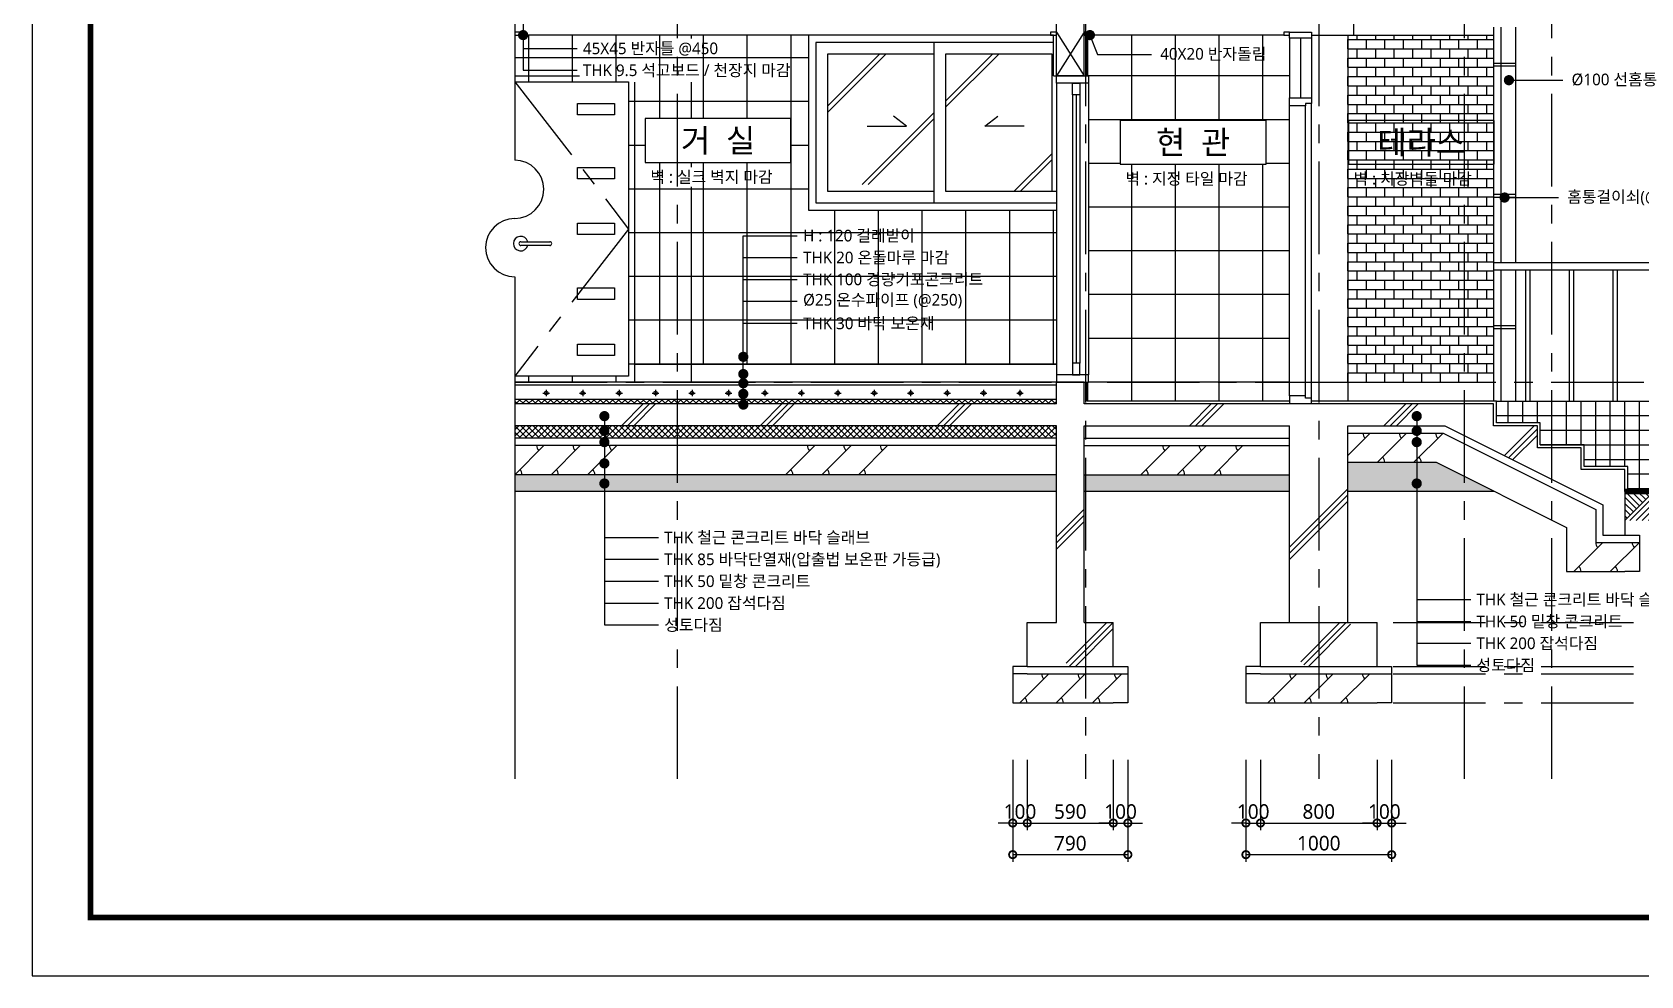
# Model space of a CAD drawing. Header units: millimetres. Extents: x 65625 to 116742, y 6002 to 65128.
# Drawn here: x 65625 to 76661, y 6874 to 13346 of the extents above; entities that cross this region are included whole.
import ezdxf
from ezdxf.enums import TextEntityAlignment as Align

# ---------------------------------------------------------------- set-up
doc = ezdxf.new("R2010")
doc.units = ezdxf.units.MM
doc.header["$LTSCALE"] = 20
doc.linetypes.add('CENTER', pattern=[50.8, 31.75, -6.35, 6.35, -6.35])
for name, color, linetype in [('1-CEN', 1, 'CENTER'), ('2-CON', 2, 'Continuous'), ('3-ETC', 3, 'Continuous'), ('4-WINDOW', 4, 'Continuous'), ('5-FIN', 5, 'Continuous'), ('6-TEXT', 7, 'Continuous')]:
    doc.layers.add(name, color=color, linetype=linetype)
doc.styles.get("Standard").update_dxf_attribs({"font": 'l_10646.ttf'})
doc.dimstyles.new('단면상세도', dxfattribs={"dimscale": 40, "dimtxt": 2.5, "dimasz": 2.5, "dimexe": 1.25, "dimexo": 0.625, "dimtad": 1, "dimtxsty": 'Standard', "dimblk": 'DOTSMALL', "dimcen": 2.5, "dimadec": 0, "dimazin": 0, "dimtfac": 1, "dimtix": 1, "dimtmove": 0, "dimatfit": 3, "dimfxl": 1, "dimarcsym": 0})
pattern_1 = [(45, (-21397.936, 4246.55), (-21.213203, 21.213203), []), (135, (-21397.936, 4246.55), (-21.213203, -21.213203), [])]

# ---------------------------------------------------------------- blocks, each defined once
blk = doc.blocks.new('_DotSmall')
at = {"color": 0, "linetype": 'ByBlock', "const_width": 0.5}
blk.add_lwpolyline([(-0.0625, 0, 1), (0.0625, 0, 1)], format="xyb", close=True, dxfattribs=at)
blk = doc.blocks.new('*D20')
at = {"layer": '6-TEXT', "color": 0, "lineweight": -2, "transparency": 16777216}
for p, q in [((72352, 8356), (72352, 7872)), ((72452, 8356), (72452, 7872)), ((72352, 7922), (72252, 7922)), ((72352, 7922), (72452, 7922)), ((72452, 7922), (72552, 7922))]:
    blk.add_line(p, q, dxfattribs=at)
at = {"layer": 'Defpoints', "color": 0, "transparency": 16777216}
for p in [(72352, 8381), (72452, 8381), (72452, 7922)]:
    blk.add_point(p, dxfattribs=at)
at = {"layer": '6-TEXT', "color": 0, "lineweight": -2, "transparency": 16777216, "xscale": 100, "yscale": 100, "zscale": 100}
blk.add_blockref('_DotSmall', (72352, 7922), dxfattribs=at)
at = {"layer": '6-TEXT', "color": 0, "lineweight": -2, "transparency": 16777216, "xscale": 100, "yscale": 100, "zscale": 100, "rotation": 180}
blk.add_blockref('_DotSmall', (72452, 7922), dxfattribs=at)
at = {"layer": '6-TEXT', "color": 0, "transparency": 16777216, "insert": (72402, 8000), "char_height": 100, "attachment_point": 5}
blk.add_mtext('100', dxfattribs=at)
blk = doc.blocks.new('*D21')
at = {"layer": '6-TEXT', "color": 0, "lineweight": -2, "transparency": 16777216}
for p, q in [((72452, 8356), (72452, 7872)), ((73042, 8356), (73042, 7872)), ((72452, 7922), (73042, 7922))]:
    blk.add_line(p, q, dxfattribs=at)
at = {"layer": 'Defpoints', "color": 0, "transparency": 16777216}
for p in [(72452, 8381), (73042, 8381), (73042, 7922)]:
    blk.add_point(p, dxfattribs=at)
at = {"layer": '6-TEXT', "color": 0, "lineweight": -2, "transparency": 16777216, "xscale": 100, "yscale": 100, "zscale": 100, "rotation": 180}
blk.add_blockref('_DotSmall', (72452, 7922), dxfattribs=at)
at = {"layer": '6-TEXT', "color": 0, "lineweight": -2, "transparency": 16777216, "xscale": 100, "yscale": 100, "zscale": 100}
blk.add_blockref('_DotSmall', (73042, 7922), dxfattribs=at)
at = {"layer": '6-TEXT', "color": 0, "transparency": 16777216, "insert": (72747, 8000), "char_height": 100, "attachment_point": 5}
blk.add_mtext('590', dxfattribs=at)
blk = doc.blocks.new('*D22')
at = {"layer": '6-TEXT', "color": 0, "lineweight": -2, "transparency": 16777216}
for p, q in [((73042, 8356), (73042, 7872)), ((73142, 8356), (73142, 7872)), ((73042, 7922), (72942, 7922)), ((73042, 7922), (73142, 7922)), ((73142, 7922), (73242, 7922))]:
    blk.add_line(p, q, dxfattribs=at)
at = {"layer": 'Defpoints', "color": 0, "transparency": 16777216}
for p in [(73042, 8381), (73142, 8381), (73142, 7922)]:
    blk.add_point(p, dxfattribs=at)
at = {"layer": '6-TEXT', "color": 0, "lineweight": -2, "transparency": 16777216, "xscale": 100, "yscale": 100, "zscale": 100}
blk.add_blockref('_DotSmall', (73042, 7922), dxfattribs=at)
at = {"layer": '6-TEXT', "color": 0, "lineweight": -2, "transparency": 16777216, "xscale": 100, "yscale": 100, "zscale": 100, "rotation": 180}
blk.add_blockref('_DotSmall', (73142, 7922), dxfattribs=at)
at = {"layer": '6-TEXT', "color": 0, "transparency": 16777216, "insert": (73092, 8000), "char_height": 100, "attachment_point": 5}
blk.add_mtext('100', dxfattribs=at)
blk = doc.blocks.new('*D24')
at = {"layer": '6-TEXT', "color": 0, "lineweight": -2, "transparency": 16777216}
for p, q in [((73952, 8356), (73952, 7872)), ((74052, 8356), (74052, 7872)), ((73952, 7922), (73852, 7922)), ((73952, 7922), (74052, 7922)), ((74052, 7922), (74152, 7922))]:
    blk.add_line(p, q, dxfattribs=at)
at = {"layer": 'Defpoints', "color": 0, "transparency": 16777216}
for p in [(73952, 8381), (74052, 8381), (74052, 7922)]:
    blk.add_point(p, dxfattribs=at)
at = {"layer": '6-TEXT', "color": 0, "lineweight": -2, "transparency": 16777216, "xscale": 100, "yscale": 100, "zscale": 100}
blk.add_blockref('_DotSmall', (73952, 7922), dxfattribs=at)
at = {"layer": '6-TEXT', "color": 0, "lineweight": -2, "transparency": 16777216, "xscale": 100, "yscale": 100, "zscale": 100, "rotation": 180}
blk.add_blockref('_DotSmall', (74052, 7922), dxfattribs=at)
at = {"layer": '6-TEXT', "color": 0, "transparency": 16777216, "insert": (74002, 8000), "char_height": 100, "attachment_point": 5}
blk.add_mtext('100', dxfattribs=at)
blk = doc.blocks.new('*D25')
at = {"layer": '6-TEXT', "color": 0, "lineweight": -2, "transparency": 16777216}
for p, q in [((74052, 8356), (74052, 7872)), ((74852, 8356), (74852, 7872)), ((74052, 7922), (74852, 7922))]:
    blk.add_line(p, q, dxfattribs=at)
at = {"layer": 'Defpoints', "color": 0, "transparency": 16777216}
for p in [(74052, 8381), (74852, 8381), (74852, 7922)]:
    blk.add_point(p, dxfattribs=at)
at = {"layer": '6-TEXT', "color": 0, "lineweight": -2, "transparency": 16777216, "xscale": 100, "yscale": 100, "zscale": 100, "rotation": 180}
blk.add_blockref('_DotSmall', (74052, 7922), dxfattribs=at)
at = {"layer": '6-TEXT', "color": 0, "lineweight": -2, "transparency": 16777216, "xscale": 100, "yscale": 100, "zscale": 100}
blk.add_blockref('_DotSmall', (74852, 7922), dxfattribs=at)
at = {"layer": '6-TEXT', "color": 0, "transparency": 16777216, "insert": (74452, 8000), "char_height": 100, "attachment_point": 5}
blk.add_mtext('800', dxfattribs=at)
blk = doc.blocks.new('*D26')
at = {"layer": '6-TEXT', "color": 0, "lineweight": -2, "transparency": 16777216}
for p, q in [((74852, 8356), (74852, 7872)), ((74952, 8356), (74952, 7872)), ((74852, 7922), (74752, 7922)), ((74852, 7922), (74952, 7922)), ((74952, 7922), (75052, 7922))]:
    blk.add_line(p, q, dxfattribs=at)
at = {"layer": 'Defpoints', "color": 0, "transparency": 16777216}
for p in [(74852, 8381), (74952, 8381), (74952, 7922)]:
    blk.add_point(p, dxfattribs=at)
at = {"layer": '6-TEXT', "color": 0, "lineweight": -2, "transparency": 16777216, "xscale": 100, "yscale": 100, "zscale": 100}
blk.add_blockref('_DotSmall', (74852, 7922), dxfattribs=at)
at = {"layer": '6-TEXT', "color": 0, "lineweight": -2, "transparency": 16777216, "xscale": 100, "yscale": 100, "zscale": 100, "rotation": 180}
blk.add_blockref('_DotSmall', (74952, 7922), dxfattribs=at)
at = {"layer": '6-TEXT', "color": 0, "transparency": 16777216, "insert": (74902, 8000), "char_height": 100, "attachment_point": 5}
blk.add_mtext('100', dxfattribs=at)
blk = doc.blocks.new('*D27')
at = {"layer": '6-TEXT', "color": 0, "lineweight": -2, "transparency": 16777216}
for p, q in [((72352, 8356), (72352, 7655)), ((73142, 8356), (73142, 7655)), ((72352, 7705), (73142, 7705))]:
    blk.add_line(p, q, dxfattribs=at)
at = {"layer": 'Defpoints', "color": 0, "transparency": 16777216}
for p in [(72352, 8381), (73142, 8381), (73142, 7705)]:
    blk.add_point(p, dxfattribs=at)
at = {"layer": '6-TEXT', "color": 0, "lineweight": -2, "transparency": 16777216, "xscale": 100, "yscale": 100, "zscale": 100, "rotation": 180}
blk.add_blockref('_DotSmall', (72352, 7705), dxfattribs=at)
at = {"layer": '6-TEXT', "color": 0, "lineweight": -2, "transparency": 16777216, "xscale": 100, "yscale": 100, "zscale": 100}
blk.add_blockref('_DotSmall', (73142, 7705), dxfattribs=at)
at = {"layer": '6-TEXT', "color": 0, "transparency": 16777216, "insert": (72747, 7783), "char_height": 100, "attachment_point": 5}
blk.add_mtext('790', dxfattribs=at)
blk = doc.blocks.new('*D29')
at = {"layer": '6-TEXT', "color": 0, "lineweight": -2, "transparency": 16777216}
for p, q in [((73952, 8356), (73952, 7655)), ((74952, 8356), (74952, 7655)), ((73952, 7705), (74952, 7705))]:
    blk.add_line(p, q, dxfattribs=at)
at = {"layer": 'Defpoints', "color": 0, "transparency": 16777216}
for p in [(73952, 8381), (74952, 8381), (74952, 7705)]:
    blk.add_point(p, dxfattribs=at)
at = {"layer": '6-TEXT', "color": 0, "lineweight": -2, "transparency": 16777216, "xscale": 100, "yscale": 100, "zscale": 100, "rotation": 180}
blk.add_blockref('_DotSmall', (73952, 7705), dxfattribs=at)
at = {"layer": '6-TEXT', "color": 0, "lineweight": -2, "transparency": 16777216, "xscale": 100, "yscale": 100, "zscale": 100}
blk.add_blockref('_DotSmall', (74952, 7705), dxfattribs=at)
at = {"layer": '6-TEXT', "color": 0, "transparency": 16777216, "insert": (74452, 7783), "char_height": 100, "attachment_point": 5}
blk.add_mtext('1000', dxfattribs=at)

msp = doc.modelspace()

# ---------------------------------------------------------------- hatches: boundary and pattern name
at = {"layer": '5-FIN'}
h = msp.add_hatch(dxfattribs=at)
h.set_pattern_fill('_USER', color=256, scale=300, double=1, pattern_type=0)
h.set_pattern_definition([(0, (72630.94, 11071.95), (0, 300), []), (90, (72630.94, 11071.95), (-300, 2e-14), [])])
h.paths.add_polyline_path([(72651.771, 11066.121), (72651.771, 12126.121), (70951.771, 12126.121), (70951.771, 13326.121), (69010.494, 13326.121, -1), (68975.494, 13326.121), (68975.217, 13326.121), (68935.217, 13326.121), (68935.217, 13006.121), (69716.771, 13006.121), (69716.771, 10986.121), (68935.217, 10986.121), (68935.217, 10946.121), (69756.771, 10946.121), (69756.771, 11066.121), (70503.469, 11066.121), (70503.469, 11102.041, -0.414213562), (70485.969, 11119.541, -1), (70520.969, 11119.541, -0.414213562), (70503.469, 11102.041), (70503.469, 11066.121)])
h.paths.add_polyline_path([(70830.754, 12453.013), (69830.754, 12453.013), (69830.754, 12753.013), (70830.754, 12753.013)], flags=16)
h.paths.add_polyline_path([(69843.197, 12285.228), (70838.494, 12285.228), (70838.494, 12420.958), (69843.197, 12420.958)], flags=24)
h.paths.add_polyline_path([(69994.051, 12466.743), (70667.457, 12466.743), (70667.457, 12738.203), (69994.051, 12738.203)], flags=8)
h.paths.add_polyline_path([(69378, 13003.877), (71056.648, 13003.877), (71056.648, 13155.336), (69378, 13155.336)], flags=25)
h.paths.add_polyline_path([(69380.621, 13166.985), (70482.351, 13166.985), (70482.351, 13302.715), (69380.621, 13302.715)], flags=24)
h.paths.add_polyline_path([(70891.097, 11882.745), (71810.61, 11882.745), (71810.61, 12018.475), (70891.097, 12018.475)], flags=24)
h.paths.add_polyline_path([(70891.069, 11732.394), (72069.286, 11732.394), (72069.286, 11868.286), (70891.069, 11868.286)], flags=24)
h.paths.add_polyline_path([(70891.042, 11582.475), (72325.691, 11582.475), (72325.691, 11718.529), (70891.042, 11718.529)], flags=24)
h.paths.add_polyline_path([(70888.38, 11429.434), (72187.705, 11429.434), (72187.705, 11581.461), (70888.38, 11581.461)], flags=24)
h.paths.add_polyline_path([(70891.097, 11281.015), (71958.556, 11281.015), (71958.556, 11416.745), (70891.097, 11416.745)], flags=24)
h = msp.add_hatch(dxfattribs=at)
h.set_pattern_fill('_USER', color=256, scale=300, double=1, pattern_type=0)
h.set_pattern_definition([(0, (72868.13, 10948.1), (0, 300), []), (90, (72868.13, 10948.1), (-300, 2e-14), [])])
h.paths.add_polyline_path([(74251.771, 12841.121), (74251.771, 12896.121), (74251.771, 13306.121), (74251.771, 13326.121), (74211.771, 13326.121), (72899.271, 13326.121, -1), (72864.271, 13326.121), (72861.771, 13046.121), (72871.771, 13046.121), (72871.771, 12996.121), (72871.771, 10996.121), (72871.771, 10946.121), (72861.771, 10946.121), (72861.771, 10816.121), (74251.771, 10816.121), (74251.771, 10851.121)])
h.paths.add_polyline_path([(73089.932, 12440.599), (73089.932, 12740.599), (74089.932, 12740.599), (74089.932, 12440.599)], flags=16)
h.paths.add_polyline_path([(73102.321, 12272.543), (74097.726, 12272.543), (74097.726, 12408.597), (73102.321, 12408.597)], flags=24)
h.paths.add_polyline_path([(73254.526, 12460.815), (73925.337, 12460.815), (73925.337, 12724.491), (73254.526, 12724.491)], flags=8)
h.paths.add_polyline_path([(73341.227, 13129.521), (74213.605, 13129.521), (74213.605, 13265.251), (73341.227, 13265.251)], flags=24)
h = msp.add_hatch(dxfattribs=at)
h.set_pattern_fill('BRICK', color=256, scale=10, double=1)
h.set_pattern_definition([(0, (74651.77, 10946.12), (0, 63.5), []), (90, (74651.77, 10946.12), (-127, 8e-15), [63.5, -63.5]), (90, (74715.27, 10946.12), (-127, 8e-15), [-63.5, 63.5])])
h.paths.add_polyline_path([(75651.771, 12440.599), (75451.771, 12440.599), (75451.771, 10946.121), (75651.771, 10946.121)])
h.paths.add_polyline_path([(75451.771, 12440.599), (74651.771, 12440.599), (74651.771, 10946.121), (75451.771, 10946.121)])
h.paths.add_polyline_path([(75451.771, 12740.599), (75654.855, 12740.599), (75654.855, 12440.599), (74651.771, 12440.599), (74651.771, 13326.121), (74691.771, 13326.121), (75451.771, 13326.121)])
h.paths.add_polyline_path([(75651.771, 13326.121), (75451.771, 13326.121), (75451.771, 12740.599), (75651.771, 12740.599)])
h.paths.add_polyline_path([(74667.244, 12272.543), (75627.622, 12272.543), (75627.622, 12408.597), (74667.244, 12408.597)], flags=9)
h.paths.add_polyline_path([(74777.503, 12454.329), (75532.206, 12454.329), (75532.206, 12725.788), (74777.503, 12725.788)], flags=24)
h = msp.add_hatch(dxfattribs=at)
h.set_pattern_fill('_USER', color=256, scale=30, angle=45, double=1, pattern_type=0)
h.set_pattern_definition(pattern_1)
h.paths.add_polyline_path([(72651.771, 10826.121), (70503.469, 10826.121), (70503.469, 10809.378, -0.355659339), (70521.153, 10796.121), (72651.771, 10796.121)])
h.paths.add_polyline_path([(70503.469, 10809.378), (70503.469, 10826.121), (68935.217, 10826.121), (68935.217, 10796.121), (70487.19, 10796.121, -0.333215823)])
h = msp.add_hatch(dxfattribs=at)
h.set_pattern_fill('_USER', color=256, scale=100, double=1, pattern_type=0)
h.set_pattern_definition([(0, (77151.77, 10816.12), (0, 100), []), (90, (77151.77, 10816.12), (-100, 6e-15), [])])
h.paths.add_polyline_path([(76571.771, 10366.121), (76571.771, 10196.121), (77151.771, 10196.121), (77151.771, 10687.637), (76986.226, 10687.637, -1), (76951.226, 10687.637, -1), (76986.226, 10687.637), (77151.771, 10687.637), (77151.771, 10816.121), (75671.771, 10816.121), (75671.771, 10666.121), (75971.771, 10666.121), (75971.771, 10516.121), (76271.771, 10516.121), (76271.771, 10366.121)])
h = msp.add_hatch(dxfattribs=at)
h.set_pattern_fill('_USER', color=256, scale=30, angle=45, double=1, pattern_type=0)
h.set_pattern_definition(pattern_1)
h.paths.add_polyline_path([(69550.538, 10629.109), (69550.538, 10646.121), (68935.217, 10646.121), (68935.217, 10561.121), (69550.538, 10561.121), (69550.538, 10594.109, -0.414213562), (69533.038, 10611.609, -0.414213562)])
h.paths.add_polyline_path([(72651.771, 10646.121), (69550.538, 10646.121), (69550.538, 10629.109, -0.414213562), (69568.038, 10611.609, -0.414213562), (69550.538, 10594.109), (69550.538, 10561.121), (72651.771, 10561.121)])
h = msp.add_hatch(dxfattribs=at)
h.set_pattern_fill('_USER', color=256, scale=30, angle=45, pattern_type=0)
h.set_pattern_definition([(45, (-21397.936, 4246.55), (-21.213203, 21.213203), [])])
h.paths.add_polyline_path([(76951.771, 9996.121), (76751.771, 10196.121), (76551.771, 9996.121)])
h.paths.add_polyline_path([(77351.771, 9996.121), (77151.771, 10196.121), (76951.771, 9996.121)])
h.paths.add_polyline_path([(77751.771, 9996.121), (77551.771, 10196.121), (77351.771, 9996.121)])
h.paths.add_polyline_path([(78151.771, 9996.121), (77951.771, 10196.121), (77751.771, 9996.121)])
h.paths.add_polyline_path([(78447.686, 9996.121), (78447.686, 10196.121), (78351.771, 10196.121), (78151.771, 9996.121)])
h = msp.add_hatch(dxfattribs=at)
h.set_pattern_fill('_USER', color=256, scale=30, angle=135, pattern_type=0)
h.set_pattern_definition([(135, (-21397.936, 4246.55), (-21.213203, -21.213203), [])])
h.paths.add_polyline_path([(76751.771, 10196.121), (76551.771, 10196.121), (76551.771, 9996.121)])
h.paths.add_polyline_path([(77151.771, 10196.121), (76751.771, 10196.121), (76951.771, 9996.121)])
h.paths.add_polyline_path([(77351.771, 9996.121), (77551.771, 10196.121), (77151.771, 10196.121)])
h.paths.add_polyline_path([(77951.771, 10196.121), (77551.771, 10196.121), (77751.771, 9996.121)])
h.paths.add_polyline_path([(78351.771, 10196.121), (77951.771, 10196.121), (78151.771, 9996.121)])
at = {"layer": '6-TEXT'}
h = msp.add_hatch(dxfattribs=at)
h.set_pattern_fill('CLAY', color=5, scale=10)
h.set_pattern_definition([(0, (-21397.936, 4246.55), (0, 47.625), []), (0, (-21397.936, 4254.487), (0, 47.625), []), (0, (-21397.936, 4262.424), (0, 47.625), []), (0, (-21397.936, 4278.3), (0, 47.625), [47.625, -31.75])])
h.paths.add_polyline_path([(69533.038, 10250.726, -0.414213562), (69550.538, 10268.226), (69550.538, 10311.121), (68935.217, 10311.121), (68935.217, 10196.121), (69550.538, 10196.121), (69550.538, 10233.226, -0.414213562)])
h.paths.add_polyline_path([(72651.771, 10311.121), (69550.538, 10311.121), (69550.538, 10268.226, -0.414213562), (69568.038, 10250.726, -0.414213562), (69550.538, 10233.226), (69550.538, 10196.121), (72651.771, 10196.121)])
h.paths.add_polyline_path([(74251.771, 10311.121), (72841.771, 10311.121), (72841.771, 10196.121), (74251.771, 10196.121)])
h.paths.add_polyline_path([(75257.344, 10396.121), (74651.771, 10396.121), (74651.771, 10196.121), (75657.344, 10196.121)])

# ---------------------------------------------------------------- linework, layer by layer
msp.add_lwpolyline([(65624.544, 6873.894), (82424.544, 6873.894), (82424.544, 18753.894), (65624.544, 18753.894)], close=True)
at = {"const_width": 40}
msp.add_lwpolyline([(66024.544, 7273.894), (82024.544, 7273.894), (82024.544, 18353.894), (66024.544, 18353.894)], close=True, dxfattribs=at)
at = {"layer": '1-CEN'}
for p, q in [((70051.771, 8224.148), (70051.771, 17538.067)), ((72851.771, 17538.067), (72851.771, 8224.148)), ((74451.771, 17538.067), (74451.771, 8224.148)), ((75451.771, 8224.148), (75451.771, 17538.067)), ((76051.771, 8224.148), (76051.771, 17538.067)), ((68935.217, 13006.121), (69716.771, 11996.121)), ((69716.771, 11996.121), (68935.217, 10986.121)), ((68935.217, 10946.121), (78554.062, 10946.121)), ((74961.196, 9296.121), (78554.062, 9296.121)), ((74961.196, 8996.121), (78554.062, 8996.121)), ((74961.196, 8946.121), (78554.062, 8946.121)), ((74961.196, 8746.121), (78554.062, 8746.121))]:
    msp.add_line(p, q, dxfattribs=at)
at = {"layer": '2-CON'}
for p, q in [((68935.217, 17538.067), (68935.217, 12468.314)), ((72651.771, 13046.121), (72651.771, 14158.072)), ((72841.771, 13046.121), (72841.771, 14158.072)), ((68935.217, 11668.314), (68935.217, 8224.148)), ((72651.771, 10946.121), (72841.771, 10946.121)), ((72651.771, 10796.121), (72651.771, 10946.121)), ((72841.771, 10796.121), (72841.771, 10946.121)), ((72651.771, 10796.121), (68935.217, 10796.121)), ((75651.771, 10796.121), (72841.771, 10796.121)), ((75651.771, 10646.121), (75651.771, 10796.121)), ((72651.771, 10646.121), (68935.217, 10646.121)), ((72651.771, 9296.121), (72651.771, 10646.121)), ((72841.771, 9296.121), (72841.771, 10646.121)), ((72841.771, 10646.121), (74251.771, 10646.121)), ((74251.771, 9296.121), (74251.771, 10646.121)), ((74651.771, 9296.121), (74651.771, 10646.121)), ((74651.771, 10646.121), (75316.361, 10646.121)), ((75316.361, 10646.121), (76401.771, 10103.416)), ((75951.771, 10646.121), (75651.771, 10646.121)), ((75951.771, 10496.121), (75951.771, 10646.121)), ((76251.771, 10496.121), (75951.771, 10496.121)), ((76251.771, 10346.121), (76251.771, 10496.121)), ((76551.771, 10346.121), (76251.771, 10346.121)), ((76551.771, 10196.121), (76551.771, 10346.121)), ((76551.771, 10196.121), (78554.062, 10196.121)), ((76551.771, 10196.121), (76551.771, 9896.121)), ((76401.771, 10103.416), (76401.771, 9896.121)), ((76401.771, 9896.121), (76551.771, 9896.121)), ((72451.771, 9296.121), (72651.771, 9296.121)), ((72451.771, 8996.121), (72451.771, 9296.121)), ((72841.771, 9296.121), (73041.771, 9296.121)), ((73041.771, 8996.121), (73041.771, 9296.121)), ((74051.771, 8996.121), (74051.771, 9296.121)), ((74051.771, 9296.121), (74851.771, 9296.121)), ((74851.771, 8996.121), (74851.771, 9296.121)), ((72451.771, 8996.121), (73041.771, 8996.121)), ((74051.771, 8996.121), (74851.771, 8996.121))]:
    msp.add_line(p, q, dxfattribs=at)
at = {"layer": '2-CON', "linetype": 'Continuous'}
for p, q in [((72651.771, 13346.121), (72841.771, 13046.121)), ((72841.771, 13346.121), (72651.771, 13046.121)), ((72841.771, 13046.121), (72651.771, 13046.121))]:
    msp.add_line(p, q, dxfattribs=at)
at = {"layer": '2-CON', "const_width": 40}
msp.add_lwpolyline([(76551.771, 10196.121), (78554.062, 10196.121)], dxfattribs=at)
at = {"layer": '2-CON'}
msp.add_lwpolyline([(76551.771, 9996.121), (76751.771, 10196.121), (76951.771, 9996.121), (77151.771, 10196.121), (77351.771, 9996.121), (77551.771, 10196.121), (77751.771, 9996.121), (77951.771, 10196.121), (78151.771, 9996.121), (78351.771, 10196.121)], dxfattribs=at)
at = {"layer": '3-ETC'}
for p, q in [((75701.771, 13380.157), (75701.771, 11766.121)), ((75801.771, 13380.157), (75801.771, 11766.121)), ((75801.771, 13131.898), (75651.771, 13131.898)), ((75801.771, 13111.898), (75651.771, 13111.898)), ((75801.771, 12231.898), (75651.771, 12231.898)), ((75801.771, 12211.898), (75651.771, 12211.898)), ((75651.771, 11766.121), (77151.771, 11766.121)), ((75651.771, 11716.121), (77151.771, 11716.121)), ((75701.771, 11716.121), (75701.771, 10816.121)), ((75801.771, 11716.121), (75801.771, 10816.121)), ((75871.771, 10816.121), (75871.771, 11716.121)), ((75901.771, 10816.121), (75901.771, 11716.121)), ((76171.771, 10816.121), (76171.771, 11716.121)), ((76201.771, 10816.121), (76201.771, 11716.121)), ((76471.771, 10816.121), (76471.771, 11716.121)), ((76501.771, 10816.121), (76501.771, 11716.121)), ((75801.771, 11331.898), (75651.771, 11331.898)), ((75801.771, 11311.898), (75651.771, 11311.898)), ((72651.771, 11066.121), (69756.771, 11066.121)), ((72651.771, 10946.121), (68935.217, 10946.121)), ((72841.771, 10946.121), (68935.217, 10946.121)), ((72651.771, 10926.121), (68935.217, 10926.121)), ((72651.771, 10826.121), (68935.217, 10826.121)), ((69129.271, 10871.121), (69174.271, 10871.121)), ((69151.771, 10893.621), (69151.771, 10848.621)), ((69379.271, 10871.121), (69424.271, 10871.121)), ((69401.771, 10893.621), (69401.771, 10848.621)), ((69629.271, 10871.121), (69674.271, 10871.121)), ((69651.771, 10893.621), (69651.771, 10848.621)), ((69879.271, 10871.121), (69924.271, 10871.121)), ((69901.771, 10893.621), (69901.771, 10848.621)), ((70129.271, 10871.121), (70174.271, 10871.121)), ((70151.771, 10893.621), (70151.771, 10848.621)), ((70379.271, 10871.121), (70424.271, 10871.121)), ((70401.771, 10893.621), (70401.771, 10848.621)), ((70629.271, 10871.121), (70674.271, 10871.121)), ((70651.771, 10893.621), (70651.771, 10848.621)), ((70879.271, 10871.121), (70924.271, 10871.121)), ((70901.771, 10893.621), (70901.771, 10848.621)), ((71129.271, 10871.121), (71174.271, 10871.121)), ((71151.771, 10893.621), (71151.771, 10848.621)), ((71379.271, 10871.121), (71424.271, 10871.121)), ((71401.771, 10893.621), (71401.771, 10848.621)), ((71629.271, 10871.121), (71674.271, 10871.121)), ((71651.771, 10893.621), (71651.771, 10848.621)), ((71879.271, 10871.121), (71924.271, 10871.121)), ((71901.771, 10893.621), (71901.771, 10848.621)), ((72129.271, 10871.121), (72174.271, 10871.121)), ((72151.771, 10893.621), (72151.771, 10848.621)), ((72379.271, 10871.121), (72424.271, 10871.121)), ((72401.771, 10893.621), (72401.771, 10848.621))]:
    msp.add_line(p, q, dxfattribs=at)
at = {"layer": '3-ETC', "linetype": 'Continuous'}
for p, q in [((71353.734, 12700.407), (71623.181, 12700.407)), ((71623.181, 12700.407), (71534.649, 12769.649)), ((72160.361, 12700.407), (72248.893, 12769.649)), ((72429.808, 12700.407), (72160.361, 12700.407))]:
    msp.add_line(p, q, dxfattribs=at)
at = {"layer": '3-ETC'}
for centre in [(69151.771, 10871.121), (69401.771, 10871.121), (69651.771, 10871.121), (69901.771, 10871.121), (70151.771, 10871.121), (70401.771, 10871.121), (70651.771, 10871.121), (70901.771, 10871.121), (71151.771, 10871.121), (71401.771, 10871.121), (71651.771, 10871.121), (71901.771, 10871.121), (72151.771, 10871.121), (72401.771, 10871.121)]:
    msp.add_circle(centre, 12.5, dxfattribs=at)
at = {"layer": '4-WINDOW', "linetype": 'Continuous'}
for p, q in [((71811.771, 13276.121), (71811.771, 12176.121)), ((74251.771, 13306.121), (74251.771, 12896.121)), ((74326.771, 13306.121), (74326.771, 12896.121)), ((74401.771, 13306.121), (74401.771, 12896.121)), ((71891.771, 13196.121), (71891.771, 12256.121)), ((72651.771, 12996.121), (72651.771, 10996.121)), ((72761.771, 12916.121), (72761.771, 11076.121)), ((72811.771, 12916.121), (72811.771, 11076.121)), ((72871.771, 12996.121), (72871.771, 10996.121)), ((74251.771, 10851.121), (74251.771, 12841.121)), ((74361.771, 10851.121), (74361.771, 12841.121)), ((74401.771, 10836.121), (74401.771, 12856.121)), ((71001.771, 12176.121), (72651.771, 12176.121)), ((70951.771, 12126.121), (72651.771, 12126.121)), ((68976.771, 11909.21), (69176.148, 11909.21)), ((69176.148, 11883.031), (68976.771, 11883.031)), ((74401.771, 10796.121), (74251.771, 10796.121))]:
    msp.add_line(p, q, dxfattribs=at)
for points in [[(72631.771, 13326.121), (70951.771, 13326.121), (70951.771, 12126.121)], [(72631.771, 13276.121), (71001.771, 13276.121), (71001.771, 12176.121)], [(71811.771, 13196.121), (71081.771, 13196.121), (71081.771, 12256.121), (71811.771, 12256.121)], [(71891.771, 12256.121), (72621.771, 12256.121), (72621.771, 13196.121), (71891.771, 13196.121)], [(68935.217, 13046.121), (69378.969, 13046.121)], [(68935.217, 13006.121), (69716.771, 13006.121), (69716.771, 10986.121), (68935.217, 10986.121)], [(69756.771, 13003.873), (69756.771, 10946.121), (68935.217, 10946.121)], [(71810.607, 12256.121), (71811.771, 12256.121)], [(71891.771, 12256.121), (72651.771, 12256.121)], [(71810.607, 12176.121), (72651.771, 12176.121)], [(74401.771, 10796.121), (74401.771, 10836.121), (74361.771, 10836.121), (74361.771, 10851.121), (74251.771, 10851.121), (74251.771, 10796.121)]]:
    msp.add_lwpolyline(points, dxfattribs=at)
for points in [[(74401.771, 13306.121), (74251.771, 13306.121), (74251.771, 13346.121), (74401.771, 13346.121)], [(72651.771, 13046.121), (72871.771, 13046.121), (72871.771, 12996.121), (72651.771, 12996.121)], [(72761.771, 12996.121), (72811.771, 12996.121), (72811.771, 12916.121), (72761.771, 12916.121)], [(69364.954, 12857.947), (69619.32, 12857.947), (69619.32, 12779.731), (69364.954, 12779.731)], [(74251.771, 12896.121), (74401.771, 12896.121), (74401.771, 12856.121), (74361.771, 12856.121), (74361.771, 12841.121), (74251.771, 12841.121)], [(69364.954, 12417.979), (69619.32, 12417.979), (69619.32, 12339.762), (69364.954, 12339.762)], [(69364.954, 12036.673), (69619.32, 12036.673), (69619.32, 11958.456), (69364.954, 11958.456)], [(69364.954, 11591.816), (69619.32, 11591.816), (69619.32, 11513.599), (69364.954, 11513.599)], [(69364.954, 11205.621), (69619.32, 11205.621), (69619.32, 11127.404), (69364.954, 11127.404)], [(72761.771, 10996.121), (72811.771, 10996.121), (72811.771, 11076.121), (72761.771, 11076.121)], [(72651.771, 10946.121), (72871.771, 10946.121), (72871.771, 10996.121), (72651.771, 10996.121)]]:
    msp.add_lwpolyline(points, close=True, dxfattribs=at)
at = {"layer": '4-WINDOW'}
msp.add_arc((68976.771, 11896.121), 50, 15.1762079, 344.8237921, dxfattribs=at)
at = {"layer": '4-WINDOW', "linetype": 'Continuous'}
for centre, start, end in [((68976.771, 11896.121), 90, 270), ((69176.148, 11896.121), 270, 90)]:
    msp.add_arc(centre, 13.089, start, end, dxfattribs=at)
at = {"layer": '5-FIN'}
for p, q in [((74691.771, 13326.121), (74691.771, 13827.676)), ((72611.771, 13326.121), (68975.217, 13326.121)), ((72631.771, 13046.121), (72631.771, 13326.121)), ((72861.771, 13046.121), (72861.771, 13326.121)), ((74211.771, 13326.121), (72881.771, 13326.121)), ((74401.771, 13326.121), (74691.771, 13326.121)), ((69666.818, 10646.121), (69816.818, 10796.121)), ((69709.244, 10646.121), (69859.244, 10796.121)), ((69751.671, 10646.121), (69901.671, 10796.121)), ((70618.748, 10646.121), (70768.748, 10796.121)), ((70661.175, 10646.121), (70811.175, 10796.121)), ((70703.601, 10646.121), (70853.601, 10796.121)), ((71834.175, 10646.121), (71984.175, 10796.121)), ((71876.602, 10646.121), (72026.602, 10796.121)), ((71919.028, 10646.121), (72069.028, 10796.121)), ((73564.593, 10646.121), (73714.593, 10796.121)), ((73607.019, 10646.121), (73757.019, 10796.121)), ((73649.446, 10646.121), (73799.446, 10796.121)), ((74899.321, 10646.121), (75049.321, 10796.121)), ((74941.747, 10646.121), (75091.747, 10796.121)), ((74984.173, 10646.121), (75134.173, 10796.121)), ((74651.771, 10443.335), (74804.558, 10596.121)), ((74854.558, 10396.121), (75054.558, 10596.121)), ((75104.558, 10396.121), (75304.558, 10596.121)), ((75725.314, 10441.644), (75929.791, 10646.121)), ((75753.598, 10427.502), (75951.771, 10625.675)), ((68935.217, 10311.121), (69135.217, 10511.121)), ((69185.217, 10311.121), (69385.217, 10511.121)), ((69435.217, 10311.121), (69635.217, 10511.121)), ((70793.494, 10311.121), (70993.494, 10511.121)), ((71043.494, 10311.121), (71243.494, 10511.121)), ((71293.494, 10311.121), (71493.494, 10511.121)), ((73231.362, 10311.121), (73431.362, 10511.121)), ((73481.362, 10311.121), (73681.362, 10511.121)), ((73731.362, 10311.121), (73931.362, 10511.121)), ((75781.883, 10413.36), (75951.771, 10583.248)), ((74251.771, 9814.997), (74651.771, 10214.997)), ((74251.771, 9772.57), (74651.771, 10172.57)), ((72651.771, 9885.435), (72841.771, 10075.435)), ((74251.771, 9730.144), (74651.771, 10130.144)), ((72651.771, 9843.009), (72841.771, 10033.009)), ((72651.771, 9800.582), (72841.771, 9990.582)), ((76201.771, 9646.121), (76401.771, 9846.121)), ((76451.771, 9646.121), (76651.771, 9846.121)), ((72718.984, 9017.334), (72997.771, 9296.121)), ((72740.198, 8996.121), (73040.198, 9296.121)), ((74327.904, 9027.75), (74596.276, 9296.121)), ((74349.118, 9006.536), (74638.702, 9296.121)), ((74381.129, 8996.121), (74670.331, 9285.323)), ((72782.624, 8996.121), (73041.771, 9255.268)), ((72400.198, 8746.121), (72600.198, 8946.121)), ((72650.198, 8746.121), (72850.198, 8946.121)), ((72900.198, 8746.121), (73100.198, 8946.121)), ((74101.771, 8746.121), (74301.771, 8946.121)), ((74351.771, 8746.121), (74551.771, 8946.121)), ((74601.771, 8746.121), (74801.771, 8946.121))]:
    msp.add_line(p, q, dxfattribs=at)
at = {"layer": '5-FIN', "linetype": 'Continuous'}
for p, q in [((71439.117, 13196.121), (71081.771, 12838.775)), ((71481.543, 13196.121), (71081.771, 12796.349)), ((72214.123, 13196.121), (71891.771, 12873.769)), ((72256.55, 13196.121), (71891.771, 12831.342)), ((72631.771, 13046.121), (72651.771, 13046.121)), ((72786.771, 12916.121), (72786.771, 11076.121)), ((71811.771, 12793.769), (71318.437, 12300.434)), ((71811.771, 12751.342), (71360.863, 12300.434)), ((72621.771, 12515.026), (72362.866, 12256.121)), ((72621.771, 12472.6), (72405.292, 12256.121))]:
    msp.add_line(p, q, dxfattribs=at)
at = {"layer": '5-FIN'}
for points in [[(74251.771, 10816.121), (72861.771, 10816.121), (72861.771, 10946.121)], [(76571.771, 10196.121), (76571.771, 10366.121), (76271.771, 10366.121), (76271.771, 10516.121), (75971.771, 10516.121), (75971.771, 10666.121), (75671.771, 10666.121), (75671.771, 10816.121), (74401.771, 10816.121)]]:
    msp.add_lwpolyline(points, dxfattribs=at)
for centre, start, end in [((74804.558, 10596.121), 180, 225), ((75054.558, 10596.121), 180, 225), ((75304.558, 10596.121), 180, 225), ((69135.217, 10511.121), 180, 225), ((69385.217, 10511.121), 180, 225), ((69635.217, 10511.121), 180, 225), ((70993.494, 10511.121), 180, 225), ((71243.494, 10511.121), 180, 225), ((71493.494, 10511.121), 180, 225), ((73431.362, 10511.121), 180, 225), ((73681.362, 10511.121), 180, 225), ((73931.362, 10511.121), 180, 225), ((74854.558, 10396.121), 0, 45), ((75104.558, 10396.121), 0, 45), ((68935.217, 10311.121), 0, 45), ((69185.217, 10311.121), 0, 45), ((69435.217, 10311.121), 0, 45), ((70793.494, 10311.121), 0, 45), ((71043.494, 10311.121), 0, 45), ((71293.494, 10311.121), 0, 45), ((73231.362, 10311.121), 0, 45), ((73481.362, 10311.121), 0, 45), ((73731.362, 10311.121), 0, 45), ((76401.771, 9846.121), 180, 225), ((76651.771, 9846.121), 180, 225), ((76201.771, 9646.121), 0, 45), ((76451.771, 9646.121), 0, 45), ((72600.198, 8946.121), 180, 225), ((72850.198, 8946.121), 180, 225), ((73100.198, 8946.121), 180, 225), ((74301.771, 8946.121), 180, 225), ((74551.771, 8946.121), 180, 225), ((74801.771, 8946.121), 180, 225), ((72400.198, 8746.121), 0, 45), ((72650.198, 8746.121), 0, 45), ((72900.198, 8746.121), 0, 45), ((74101.771, 8746.121), 0, 45), ((74351.771, 8746.121), 0, 45), ((74601.771, 8746.121), 0, 45)]:
    msp.add_arc(centre, 50, start, end, dxfattribs=at)
at = {"layer": '6-TEXT'}
for p, q in [((68992.994, 13401.131), (68992.994, 13085.12)), ((75651.771, 13380.157), (75651.771, 10816.121)), ((72881.771, 13326.121), (72934.157, 13192.543)), ((74691.771, 13326.121), (75651.771, 13326.121)), ((68992.994, 13235.12), (69363.243, 13235.12)), ((72934.157, 13192.543), (73304.406, 13192.543)), ((68992.994, 13085.12), (69363.243, 13085.12)), ((75756.5, 13016.804), (76126.749, 13016.804)), ((75726.771, 12211.898), (76097.02, 12211.898)), ((70503.469, 11950.124), (70873.718, 11950.124)), ((70503.469, 10799.949), (70503.469, 11950.124)), ((70503.469, 11800.124), (70873.718, 11800.124)), ((70503.469, 11650.124), (70873.718, 11650.124)), ((70503.469, 11500.124), (70873.718, 11500.124)), ((70503.469, 11350.124), (70873.718, 11350.124)), ((74651.771, 10946.121), (75651.771, 10946.121)), ((69550.538, 10712.673), (69550.538, 9280.536)), ((75123.86, 10712.673), (75123.86, 9004.751)), ((75671.771, 10816.121), (77151.771, 10816.121)), ((72651.771, 10561.121), (68935.217, 10561.121)), ((72651.771, 10511.121), (68935.217, 10511.121)), ((72841.771, 10561.121), (74251.771, 10561.121)), ((72841.771, 10511.121), (74251.771, 10511.121)), ((72651.771, 10311.121), (68935.217, 10311.121)), ((72841.771, 10311.121), (74251.771, 10311.121)), ((72651.771, 10196.121), (68935.217, 10196.121)), ((74251.771, 10196.121), (72841.771, 10196.121)), ((75657.344, 10196.121), (74651.771, 10196.121)), ((69550.538, 9880.536), (69920.787, 9880.536)), ((76551.771, 9896.121), (76651.771, 9896.121)), ((76551.771, 9846.121), (76651.771, 9846.121)), ((76651.771, 9896.121), (76651.771, 9646.121)), ((69550.538, 9730.536), (69920.787, 9730.536)), ((76651.771, 9646.121), (76551.771, 9646.121)), ((69550.538, 9580.536), (69920.787, 9580.536)), ((69550.538, 9430.536), (69920.787, 9430.536)), ((75123.86, 9454.751), (75494.109, 9454.751)), ((69550.538, 9280.536), (69920.787, 9280.536)), ((75123.86, 9304.751), (75494.109, 9304.751)), ((75123.86, 9154.751), (75494.109, 9154.751)), ((72451.771, 8996.121), (72351.771, 8996.121)), ((72351.771, 8996.121), (72351.771, 8746.121)), ((72451.771, 8946.121), (72351.771, 8946.121)), ((72451.771, 8946.121), (73041.771, 8946.121)), ((73041.771, 8996.121), (73141.771, 8996.121)), ((73041.771, 8946.121), (73141.771, 8946.121)), ((73141.771, 8996.121), (73141.771, 8746.121)), ((74051.771, 8996.121), (73951.771, 8996.121)), ((73951.771, 8996.121), (73951.771, 8746.121)), ((74051.771, 8946.121), (73951.771, 8946.121)), ((74051.771, 8946.121), (74851.771, 8946.121)), ((74851.771, 8996.121), (74951.771, 8996.121)), ((74851.771, 8946.121), (74951.771, 8946.121)), ((74951.771, 8996.121), (74951.771, 8746.121)), ((75123.86, 9004.751), (75494.109, 9004.751)), ((72351.771, 8746.121), (72451.771, 8746.121)), ((72451.771, 8746.121), (73041.771, 8746.121)), ((73141.771, 8746.121), (73041.771, 8746.121)), ((73951.771, 8746.121), (74051.771, 8746.121)), ((74051.771, 8746.121), (74851.771, 8746.121)), ((74951.771, 8746.121), (74851.771, 8746.121))]:
    msp.add_line(p, q, dxfattribs=at)
at = {"layer": '6-TEXT', "linetype": 'Continuous'}
for p, q in [((70146.771, 13326.121), (70146.771, 13302.712)), ((74651.771, 13326.121), (74651.771, 10816.121)), ((70146.771, 13003.873), (70146.771, 12753.013)), ((70146.771, 12453.013), (70146.771, 12420.955)), ((70146.771, 12285.225), (70146.771, 10946.121))]:
    msp.add_line(p, q, dxfattribs=at)
at = {"layer": '6-TEXT', "const_width": 35}
for points in [[(68975.494, 13326.121, 1), (69010.494, 13326.121, 1)], [(72864.271, 13326.121, 1), (72899.271, 13326.121, 1)], [(75739, 13016.804, 1), (75774, 13016.804, 1)], [(75709.271, 12211.898, 1), (75744.271, 12211.898, 1)], [(70485.969, 11119.541, -1), (70520.969, 11119.541, -1)], [(70485.969, 11001.192, -1), (70520.969, 11001.192, -1)], [(70485.969, 10938.062, -1), (70520.969, 10938.062, -1)], [(70485.969, 10865.14, -1), (70520.969, 10865.14, -1)], [(70486.671, 10791.892, -1), (70521.671, 10791.892, -1)], [(69533.038, 10712.673, 1), (69568.038, 10712.673, 1)], [(75106.36, 10712.673, 1), (75141.36, 10712.673, 1)], [(69533.038, 10611.609, 1), (69568.038, 10611.609, 1)], [(75106.36, 10611.609, 1), (75141.36, 10611.609, 1)], [(69533.038, 10534.515, 1), (69568.038, 10534.515, 1)], [(75106.36, 10534.515, 1), (75141.36, 10534.515, 1)], [(69533.038, 10388.49, 1), (69568.038, 10388.49, 1)], [(69533.038, 10250.726, 1), (69568.038, 10250.726, 1)], [(75106.36, 10250.726, 1), (75141.36, 10250.726, 1)]]:
    msp.add_lwpolyline(points, format="xyb", close=True, dxfattribs=at)
at = {"layer": '6-TEXT'}
for points in [[(68975.217, 13346.121), (68935.217, 13346.121), (68935.217, 13326.121), (68975.217, 13326.121)], [(72651.771, 13346.121), (72611.771, 13346.121), (72611.771, 13326.121), (72651.771, 13326.121)], [(72881.771, 13346.121), (72841.771, 13346.121), (72841.771, 13326.121), (72881.771, 13326.121)], [(74251.771, 13346.121), (74211.771, 13346.121), (74211.771, 13326.121), (74251.771, 13326.121)], [(69830.754, 12453.013), (70830.754, 12453.013), (70830.754, 12753.013), (69830.754, 12753.013)], [(73089.932, 12440.599), (74089.932, 12440.599), (74089.932, 12740.599), (73089.932, 12740.599)], [(74654.855, 12440.599), (75654.855, 12440.599), (75654.855, 12740.599), (74654.855, 12740.599)]]:
    msp.add_lwpolyline(points, close=True, dxfattribs=at)
for points in [[(74651.771, 10596.121), (75304.558, 10596.121), (76351.771, 10072.514), (76351.771, 9846.121), (76551.771, 9846.121)], [(74651.771, 10396.121), (75257.344, 10396.121), (76151.771, 9948.907), (76151.771, 9646.121), (76551.771, 9646.121)]]:
    msp.add_lwpolyline(points, dxfattribs=at)
for centre, start, end in [((68935.217, 12268.314), 270, 90), ((68935.217, 11868.314), 90, 270)]:
    msp.add_arc(centre, 200, start, end, dxfattribs=at)

# ---------------------------------------------------------------- texts
for s, p in [('45X45 반자틀 @450', (69403.243, 13195.12)), ('40X20 반자돌림', (73363.849, 13157.656)), ('THK 9.5 석고보드 / 천장지 마감', (69403.243, 13045.12)), ('%%C100 선홈통', (76186.191, 12981.917)), ('벽 : 실크 벽지 마감', (69865.819, 12313.363)), ('벽 : 지정 타일 마감', (73124.996, 12300.949)), ('벽 : 치장벽돌 마감', (74689.919, 12300.949)), ('홈통걸이쇠(@900)', (76156.462, 12177.012)), ('H : 120 걸레받이', (70913.718, 11910.88)), ('THK 20 온돌마루 마감', (70913.718, 11760.664)), ('THK 100 경량기포콘크리트', (70913.718, 11610.88)), ('%%C25 온수파이프 (@250)', (70913.718, 11470.772)), ('THK 30 바닥 보온재', (70913.718, 11309.151)), ('THK 철근 콘크리트 바닥 슬래브', (69960.787, 9840.536)), ('THK 85 바닥단열재(압출법 보온판 가등급)', (69960.787, 9690.536)), ('THK 50 밑창 콘크리트', (69960.787, 9540.536)), ('THK 철근 콘크리트 바닥 슬래브', (75534.109, 9414.751)), ('THK 200 잡석다짐', (69960.787, 9390.536)), ('성토다짐', (69960.787, 9240.536)), ('THK 50 밑창 콘크리트', (75534.109, 9264.751)), ('THK 200 잡석다짐', (75534.109, 9114.751)), ('성토다짐', (75534.109, 8964.751))]:
    msp.add_text(s, height=80, dxfattribs=at).set_placement(p)
for s, p in [('거  실', (70330.754, 12603.013)), ('현  관', (73589.932, 12590.599)), ('테라스', (75154.855, 12590.599))]:
    msp.add_text(s, height=160, dxfattribs=at).set_placement(p, align=Align.MIDDLE_CENTER)

# ---------------------------------------------------------------- dimensions: what is measured, and where the dimension line sits
for base, p1, p2, picture, middle in [((72451.771, 7922.396), (72351.771, 8381.058), (72451.771, 8381.058), '*D20', (72401.771, 7999.896)), ((73141.771, 7705.059), (72351.771, 8381.058), (73141.771, 8381.058), '*D27', (72746.771, 7782.559)), ((73041.771, 7922.396), (72451.771, 8381.058), (73041.771, 8381.058), '*D21', (72746.771, 7999.896)), ((73141.771, 7922.396), (73041.771, 8381.058), (73141.771, 8381.058), '*D22', (73091.771, 7999.896)), ((74051.771, 7922.396), (73951.771, 8381.058), (74051.771, 8381.058), '*D24', (74001.771, 7999.896)), ((74951.771, 7705.059), (73951.771, 8381.058), (74951.771, 8381.058), '*D29', (74451.771, 7782.559)), ((74851.771, 7922.396), (74051.771, 8381.058), (74851.771, 8381.058), '*D25', (74451.771, 7999.896)), ((74951.771, 7922.396), (74851.771, 8381.058), (74951.771, 8381.058), '*D26', (74901.771, 7999.896))]:
    dim = msp.add_linear_dim(base=base, p1=p1, p2=p2, dimstyle='단면상세도', dxfattribs=at)
    dim.commit()
    dim.dimension.update_dxf_attribs({"geometry": picture, "text_midpoint": middle})

doc.saveas('drawing.dxf')
